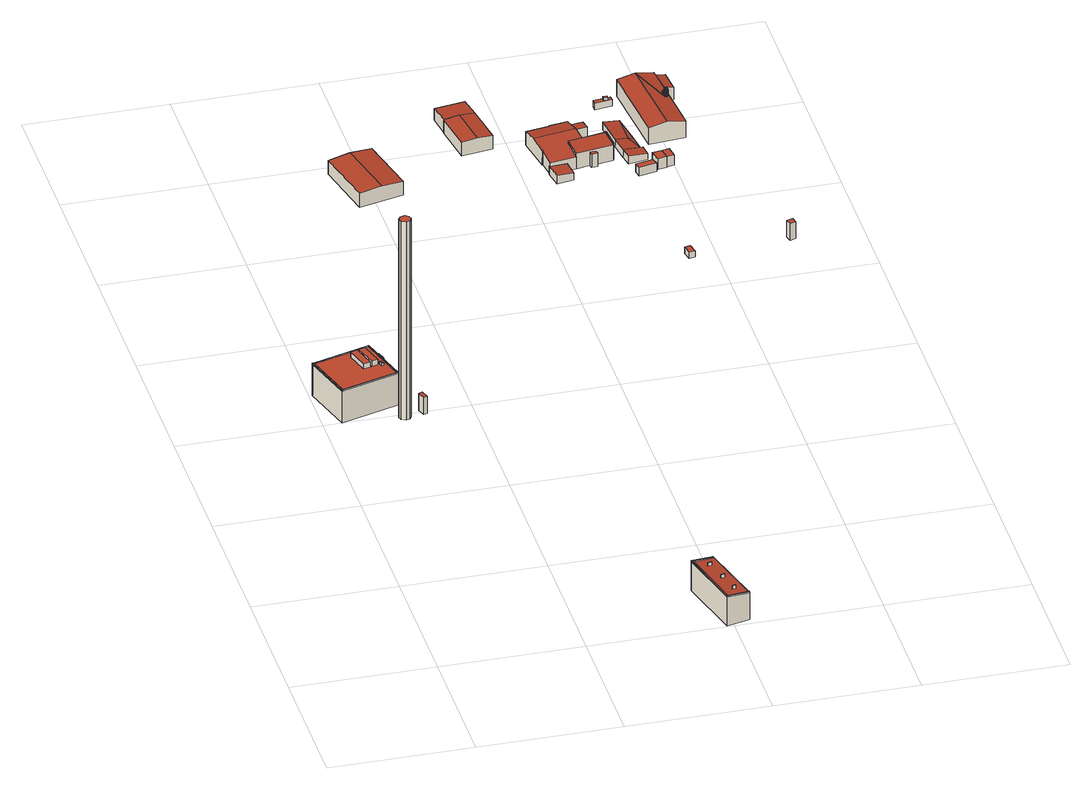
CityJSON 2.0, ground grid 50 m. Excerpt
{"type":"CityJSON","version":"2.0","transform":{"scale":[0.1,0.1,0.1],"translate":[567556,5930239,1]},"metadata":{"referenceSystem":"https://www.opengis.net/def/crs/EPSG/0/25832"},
"CityObjects":{
"building1":{"type":"Building","attributes":{"Grundfläche 2D":"415.008036","Grundhöhe NN":"2.661"},"children":["building1-1","building1-2"],"geometry":[{"type":"MultiSurface","lod":"3","boundaries":[[[0,1,2,3,4,5,6,7]],[[8,9,10,11]],[[12,13,14,15]],[[16,17,18,19,20,21,22,23],[24,25,26,27],[28,29,30,31]],[[32,33,34,35]],[[3,2,18,17]],[[4,3,17,16]],[[4,16,23,5]],[[22,36,7,6]],[[36,37,0,7]],[[37,19,1,0]],[[11,10,24,27]],[[27,26,8,11]],[[9,8,26,25]],[[25,24,10,9]],[[15,14,28,31]],[[31,30,12,15]],[[13,12,30,29]],[[14,13,29,28]],[[32,35,38,39]],[[33,32,39,40]],[[34,33,40,41]],[[36,22,21,42,43]],[[34,41,44,37,36,43,38,35]],[[20,19,37,44,45]],[[21,20,45,42]],[[42,45,44,41,40,39,38,43]]],"semantics":{"surfaces":[{"type":"RoofSurface"},{"type":"WallSurface"},{"type":"GroundSurface"}],"values":[0,0,0,0,0,1,1,1,1,1,1,1,1,1,1,1,1,1,1,1,1,1,1,1,1,1,2]}}]},
"building1-1":{"type":"BuildingInstallation","parents":["building1"],"geometry":[{"type":"MultiSurface","lod":"3","boundaries":[[[46,47,48,49]],[[49,48,50,51]],[[46,49,51,52]],[[47,46,52,53]],[[48,47,53,50]]],"semantics":{"surfaces":[{"type":"RoofSurface"},{"type":"WallSurface"}],"values":[0,1,1,1,1]}}]},
"building1-2":{"type":"BuildingInstallation","parents":["building1"],"geometry":[{"type":"MultiSurface","lod":"3","boundaries":[[[1,54,55,6,5,2]],[[21,22,6,55]],[[23,18,2,5]],[[19,20,54,1]],[[20,21,55,54]]],"semantics":{"surfaces":[{"type":"RoofSurface"},{"type":"WallSurface"}],"values":[0,1,1,1,1]}}]},
"building2":{"type":"Building","attributes":{"Grundfläche 2D":"11.709759","Grundhöhe NN":"2.871"},"geometry":[{"type":"Solid","lod":"3","boundaries":[[[[56,57,58,59,60,61,62,63]],[[64,65,59,58]],[[65,66,60,59]],[[66,67,61,60]],[[67,68,62,61]],[[68,69,63,62]],[[69,70,56,63]],[[71,64,58,57]],[[70,71,57,56]],[[67,66,65,64,71,70,69,68]]]],"semantics":{"surfaces":[{"type":"RoofSurface"},{"type":"WallSurface"},{"type":"GroundSurface"}],"values":[[0,1,1,1,1,1,1,1,1,2]]}}]},
"building3":{"type":"Building","attributes":{"Grundfläche 2D":"4.339166","Grundhöhe NN":"2.982"},"geometry":[{"type":"Solid","lod":"3","boundaries":[[[[72,73,74,75]],[[76,77,75,74]],[[77,78,72,75]],[[78,79,73,72]],[[79,76,74,73]],[[79,78,77,76]]]],"semantics":{"surfaces":[{"type":"RoofSurface"},{"type":"WallSurface"},{"type":"GroundSurface"}],"values":[[0,1,1,1,1,2]]}}]},
"building4":{"type":"Building","attributes":{"Grundfläche 2D":"202.945745","Grundhöhe NN":"1.751"},"children":["building4-1","building4-2","building4-3"],"geometry":[{"type":"Solid","lod":"3","boundaries":[[[[80,81,82,83]],[[84,82,81]],[[80,83,85]],[[86,85,87]],[[80,85,86]],[[84,81,88]],[[89,90,91,92,93,94]],[[95,96,83,82]],[[96,97,87,85,83]],[[97,92,86,87]],[[80,86,92,91]],[[81,80,91,90]],[[88,81,90,89]],[[89,94,84,88]],[[82,84,94,95]],[[96,95,98,99]],[[97,96,99,100]],[[92,97,100,101]],[[93,92,101,102]],[[95,94,93,102,98]],[[98,102,101,100,99]]]],"semantics":{"surfaces":[{"type":"RoofSurface"},{"type":"WallSurface"},{"type":"GroundSurface"}],"values":[[0,0,0,0,0,0,0,1,1,1,1,1,1,1,1,1,1,1,1,1,2]]}}]},
"building4-1":{"type":"BuildingInstallation","parents":["building4"],"geometry":[{"type":"MultiSurface","lod":"3","boundaries":[[[103,104,105,106]],[[106,105,107,108]],[[103,106,108,109]],[[104,103,109,110]],[[105,104,110,107]]],"semantics":{"surfaces":[{"type":"RoofSurface"},{"type":"WallSurface"}],"values":[0,1,1,1,1]}}]},
"building4-2":{"type":"BuildingInstallation","parents":["building4"],"geometry":[{"type":"MultiSurface","lod":"3","boundaries":[[[111,112,113,114]],[[114,113,115,116]],[[111,114,116,117]],[[112,111,117,118]],[[113,112,118,115]]],"semantics":{"surfaces":[{"type":"RoofSurface"},{"type":"WallSurface"}],"values":[0,1,1,1,1]}}]},
"building4-3":{"type":"BuildingInstallation","parents":["building4"],"geometry":[{"type":"MultiSurface","lod":"3","boundaries":[[[119,120,121,122]],[[123,124,122,121]],[[119,122,124,125]],[[125,126,120,119]],[[121,120,126,123]]],"semantics":{"surfaces":[{"type":"RoofSurface"},{"type":"WallSurface"}],"values":[0,1,1,1,1]}}]},
"building5":{"type":"Building","attributes":{"Grundfläche 2D":"359.758250","Grundhöhe NN":"5.385"},"geometry":[{"type":"Solid","lod":"3","boundaries":[[[[127,128,129,130]],[[131,128,127,132]],[[130,129,133,134]],[[132,127,130,134,135]],[[131,132,135,136]],[[133,129,128,131,136]],[[135,134,133,136]]]],"semantics":{"surfaces":[{"type":"RoofSurface"},{"type":"WallSurface"},{"type":"GroundSurface"}],"values":[[0,0,1,1,1,1,2]]}}]},
"building6":{"type":"Building","attributes":{"Grundfläche 2D":"254.127443","Grundhöhe NN":"5.621"},"geometry":[{"type":"Solid","lod":"3","boundaries":[[[[137,138,139,140]],[[141,142,137,143,144]],[[138,142,141,145]],[[139,138,146,147]],[[140,139,147,148]],[[137,140,148,149]],[[144,143,150,151]],[[145,141,144,151,152]],[[138,145,152,146]],[[137,142,138]],[[143,137,149,150]],[[148,147,146,152,151,150,149]]]],"semantics":{"surfaces":[{"type":"RoofSurface"},{"type":"WallSurface"},{"type":"GroundSurface"}],"values":[[0,0,0,1,1,1,1,1,1,1,1,2]]}}]},
"building7":{"type":"Building","attributes":{"Grundfläche 2D":"36.297505","Grundhöhe NN":"5.119"},"geometry":[{"type":"Solid","lod":"3","boundaries":[[[[153,154,155,156,157,158]],[[159,160,158,157]],[[160,161,153,158]],[[161,162,154,153]],[[162,163,155,154]],[[163,164,156,155]],[[164,159,157,156]],[[164,163,162,161,160,159]]]],"semantics":{"surfaces":[{"type":"RoofSurface"},{"type":"WallSurface"},{"type":"GroundSurface"}],"values":[[0,1,1,1,1,1,1,2]]}}]},
"building8":{"type":"Building","attributes":{"Grundfläche 2D":"375.009804","Grundhöhe NN":"5.111"},"children":["building8-1"],"geometry":[{"type":"Solid","lod":"3","boundaries":[[[[165,166,167,168,169,170,171,172,173]],[[174,175,176,177,178,179,180,181]],[[182,181,180,183,184,185,186]],[[187,188,189,190]],[[191,192,193,194]],[[189,195,196,184,183,180,179,197,198,190]],[[185,184,196,199]],[[186,185,199,200]],[[182,186,200,201]],[[174,181,182,201,202]],[[175,174,202,203]],[[176,175,203,164]],[[177,176,164,204]],[[187,190,198,205]],[[188,187,205,206]],[[189,188,206,195]],[[170,169,207,208]],[[171,170,208,209]],[[178,173,172,171,209,197,179]],[[173,178,177,165]],[[192,210,211,166,165,177,204,212,193]],[[167,166,211,213]],[[168,167,213,214]],[[169,168,214,207]],[[194,193,212,215]],[[191,194,215,216]],[[192,191,216,210]],[[203,202,201,200,199,196,195,206,205,198,197,209,208,207,214,213,211,210,216,215,212,204,164]]]],"semantics":{"surfaces":[{"type":"RoofSurface"},{"type":"WallSurface"},{"type":"GroundSurface"}],"values":[[0,0,0,0,0,1,1,1,1,1,1,1,1,1,1,1,1,1,1,1,1,1,1,1,1,1,1,2]]}}]},
"building8-1":{"type":"BuildingInstallation","parents":["building8"],"geometry":[{"type":"MultiSurface","lod":"3","boundaries":[[[217,218,219,220]],[[220,219,170,167]],[[217,220,167,168]],[[218,217,168,169]],[[219,218,169,170]]],"semantics":{"surfaces":[{"type":"RoofSurface"},{"type":"WallSurface"}],"values":[0,1,1,1,1]}}]},
"building9":{"type":"Building","attributes":{"Grundfläche 2D":"7.236927","Grundhöhe NN":"4.312"},"geometry":[{"type":"Solid","lod":"3","boundaries":[[[[221,222,223,224]],[[225,226,224,223]],[[226,227,221,224]],[[227,228,222,221]],[[228,225,223,222]],[[228,227,226,225]]]],"semantics":{"surfaces":[{"type":"RoofSurface"},{"type":"WallSurface"},{"type":"GroundSurface"}],"values":[[0,1,1,1,1,2]]}}]},
"building10":{"type":"Building","attributes":{"Grundfläche 2D":"16.046848","Grundhöhe NN":"4.789"},"geometry":[{"type":"Solid","lod":"3","boundaries":[[[[229,230,231,232]],[[233,234,232,231]],[[234,235,229,232]],[[235,236,230,229]],[[236,233,231,230]],[[236,235,234,233]]]],"semantics":{"surfaces":[{"type":"RoofSurface"},{"type":"WallSurface"},{"type":"GroundSurface"}],"values":[[0,1,1,1,1,2]]}}]},
"building11":{"type":"Building","attributes":{"Grundfläche 2D":"137.273260","Grundhöhe NN":"5.101"},"geometry":[{"type":"Solid","lod":"3","boundaries":[[[[237,238,239,240]],[[241,237,240,242]],[[243,244,239,245,246]],[[243,246,247]],[[245,248,249,250]],[[237,241,251,252]],[[238,237,252,253]],[[239,238,253,254]],[[246,255,251,241,247]],[[247,241,242,243]],[[243,242,240,244]],[[240,239,244]],[[245,239,254,256]],[[248,245,256,257]],[[249,248,257,258]],[[250,249,258,259]],[[246,245,250,259,255]],[[258,257,256,254,253,252,251,255,259]]]],"semantics":{"surfaces":[{"type":"RoofSurface"},{"type":"WallSurface"},{"type":"GroundSurface"}],"values":[[0,0,0,0,0,1,1,1,1,1,1,1,1,1,1,1,1,2]]}}]},
"building12":{"type":"Building","attributes":{"Grundfläche 2D":"14.322663","Grundhöhe NN":"4.900"},"geometry":[{"type":"Solid","lod":"3","boundaries":[[[[260,261,262,263]],[[264,265,262,261]],[[265,266,263,262]],[[266,267,260,263]],[[267,264,261,260]],[[265,264,267,266]]]],"semantics":{"surfaces":[{"type":"RoofSurface"},{"type":"WallSurface"},{"type":"GroundSurface"}],"values":[[0,1,1,1,1,2]]}}]},
"building13":{"type":"Building","attributes":{"Grundfläche 2D":"11.093124","Grundhöhe NN":"5.485"},"children":["building13-1"],"geometry":[{"type":"Solid","lod":"3","boundaries":[[[[268,269,270,271]],[[272,273,271,270]],[[273,274,268,271]],[[274,275,269,268]],[[275,272,270,269]],[[275,274,273,272]]]],"semantics":{"surfaces":[{"type":"RoofSurface"},{"type":"WallSurface"},{"type":"GroundSurface"}],"values":[[0,1,1,1,1,2]]}}]},
"building13-1":{"type":"BuildingInstallation","parents":["building13"],"geometry":[{"type":"MultiSurface","lod":"3","boundaries":[[[276,277,278,279]],[[279,278,280,281]],[[281,282,276,279]],[[282,283,277,276]],[[278,277,283,280]]],"semantics":{"surfaces":[{"type":"RoofSurface"},{"type":"WallSurface"}],"values":[0,1,1,1,1]}}]},
"building14":{"type":"Building","attributes":{"Grundfläche 2D":"11.057621","Grundhöhe NN":"5.019"},"geometry":[{"type":"Solid","lod":"3","boundaries":[[[[284,285,260,263]],[[286,287,263,260]],[[287,288,284,263]],[[288,289,285,284]],[[289,286,260,285]],[[289,288,287,286]]]],"semantics":{"surfaces":[{"type":"RoofSurface"},{"type":"WallSurface"},{"type":"GroundSurface"}],"values":[[0,1,1,1,1,2]]}}]},
"building15":{"type":"Building","attributes":{"Grundfläche 2D":"457.376885","Grundhöhe NN":"5.290"},"children":["building15-1","building15-2","building15-3"],"geometry":[{"type":"Solid","lod":"3","boundaries":[[[[290,291,292,293,294]],[[295,292,291,296,297],[298,299,292]],[[292,299,298]],[[300,301,302,303]],[[304,305,306,307]],[[300,303,308,309]],[[301,300,309,310]],[[302,301,310,311]],[[290,294,312,313]],[[296,291,290,313,314]],[[302,311,315,295,297,296,314,308,303]],[[304,316,312,294,293,292,295,315,317,305]],[[306,305,317,318]],[[307,306,318,319]],[[304,307,319,316]],[[313,312,316,319,318,317,315,311,310,309,308,314]]]],"semantics":{"surfaces":[{"type":"RoofSurface"},{"type":"WallSurface"},{"type":"GroundSurface"}],"values":[[0,0,0,0,0,1,1,1,1,1,1,1,1,1,1,2]]}}]},
"building15-1":{"type":"BuildingInstallation","parents":["building15"],"geometry":[{"type":"MultiSurface","lod":"3","boundaries":[[[320,321,322,323,324,325,326,327,328,329,330,331,332,333,334,335,336,337,338,339,340,341,342,343,344,345,346,347,348,349,350,351]],[[325,324,352,353]],[[326,325,353,354]],[[327,326,354,355]],[[328,327,355,356]],[[345,344,357,358]],[[343,342,359,360]],[[344,343,360,361]],[[344,361,357]],[[346,345,358,362]],[[347,346,362,363]],[[363,348,347]],[[349,348,364,365]],[[366,350,349,365,367]],[[351,350,366,368]],[[320,351,368,369]],[[321,320,369,370]],[[322,321,370,371]],[[323,322,371,372]],[[323,372,373]],[[323,373,352,324]],[[329,328,356,374]],[[330,329,374,375]],[[375,331,330]],[[332,331,376,377]],[[333,332,377,378]],[[334,333,378,379]],[[335,334,379,380]],[[336,335,380,381]],[[337,336,381,382]],[[338,337,382,383]],[[338,383,384,339]],[[385,340,339]],[[341,340,385,386]],[[342,341,386,359]]],"semantics":{"surfaces":[{"type":"RoofSurface"},{"type":"WallSurface"}],"values":[0,1,1,1,1,1,1,1,1,1,1,1,1,1,1,1,1,1,1,1,1,1,1,1,1,1,1,1,1,1,1,1,1,1,1]}}]},
"building15-2":{"type":"BuildingInstallation","parents":["building15"],"geometry":[{"type":"MultiSurface","lod":"3","boundaries":[[[387,388,389,390,391,392,393,394,395,396,397]],[[389,388,398,399]],[[400,401,396,395]],[[401,402,397,396]],[[387,397,402,403]],[[403,398,388,387]]],"semantics":{"surfaces":[{"type":"RoofSurface"},{"type":"WallSurface"}],"values":[0,1,1,1,1,1]}}]},
"building15-3":{"type":"BuildingInstallation","parents":["building15"],"geometry":[{"type":"MultiSurface","lod":"3","boundaries":[[[404,348,405]],[[405,348,406]],[[407,339,408]],[[409,339,407]],[[406,385,409]],[[385,339,409]],[[406,348,363]],[[358,357,361,360,359,386,406,363,362]],[[406,386,385]],[[410,348,404]],[[411,348,410]],[[412,348,411]],[[413,348,412]],[[414,348,413]],[[415,348,414]],[[416,348,415]],[[417,348,416]],[[364,348,417]],[[417,418,373,372,371,370,369,368,366,367,365]],[[365,364,417]],[[352,418,419,324]],[[352,373,418]],[[420,324,419]],[[421,324,420]],[[422,324,421]],[[423,324,422]],[[424,324,423]],[[425,324,424]],[[426,324,425]],[[427,324,426]],[[428,331,427]],[[356,355,354,353,427,331,375,374]],[[353,352,427]],[[352,324,427]],[[429,331,428]],[[430,331,429]],[[431,331,430]],[[432,331,431]],[[433,331,432]],[[434,331,433]],[[435,331,434]],[[436,376,331,435]],[[437,339,436]],[[339,384,436]],[[381,380,379,378,377,376,436,384,383,382]],[[438,339,437]],[[439,339,438]],[[440,339,439]],[[441,339,440]],[[442,339,441]],[[408,339,442]],[[391,390,404,405]],[[395,394,407,408]],[[394,393,409,407]],[[393,392,406,409]],[[392,391,405,406]],[[390,389,410,404]],[[443,411,410,389,399]],[[443,444,412,411]],[[444,445,413,412]],[[445,446,414,413]],[[446,298,415,414]],[[298,447,416,415]],[[447,299,417,416]],[[299,448,418,417]],[[448,449,419,418]],[[449,450,420,419]],[[450,451,421,420]],[[451,452,422,421]],[[452,453,423,422]],[[453,454,424,423]],[[454,455,425,424]],[[455,456,426,425]],[[456,457,427,426]],[[457,458,428,427]],[[458,459,429,428]],[[459,460,430,429]],[[460,461,431,430]],[[461,462,432,431]],[[462,463,433,432]],[[463,464,434,433]],[[464,465,435,434]],[[465,466,436,435]],[[466,467,437,436]],[[467,468,438,437]],[[468,469,439,438]],[[469,470,440,439]],[[470,471,441,440]],[[471,472,442,441]],[[400,395,408,442,472]]],"semantics":{"surfaces":[{"type":"RoofSurface"},{"type":"WallSurface"}],"values":[0,0,0,0,0,0,0,0,0,0,0,0,0,0,0,0,0,0,0,0,0,0,0,0,0,0,0,0,0,0,0,0,0,0,0,0,0,0,0,0,0,0,0,0,0,0,0,0,0,0,0,1,1,1,1,1,1,1,1,1,1,1,1,1,1,1,1,1,1,1,1,1,1,1,1,1,1,1,1,1,1,1,1,1,1,1,1,1,1,1]}}]},
"building16":{"type":"Building","attributes":{"Grundfläche 2D":"5.246660","Grundhöhe NN":"4.707"},"geometry":[{"type":"Solid","lod":"3","boundaries":[[[[473,474,475,476]],[[477,478,476,475]],[[478,479,473,476]],[[479,480,474,473]],[[480,477,475,474]],[[480,479,478,477]]]],"semantics":{"surfaces":[{"type":"RoofSurface"},{"type":"WallSurface"},{"type":"GroundSurface"}],"values":[[0,1,1,1,1,2]]}}]}
},
"vertices":[
[213,1728,143],[12,1671,143],[13,1667,143],[211,1724,143],[261,1548,143],[64,1491,143],[65,1488,143],[265,1545,143],[214,1614,160],[191,1695,159],[169,1689,159],[191,1608,160],[186,1605,160],[163,1687,159],[140,1680,159],[163,1599,160],[261,1548,140],[211,1724,140],[13,1667,140],[12,1671,140],[8,1670,140],[61,1486,140],[65,1488,140],[64,1491,140],[169,1689,140],[191,1695,140],[214,1614,140],[191,1608,140],[140,1680,140],[163,1687,140],[186,1605,140],[163,1599,140],[255,1700,105],[246,1731,105],[215,1722,105],[223,1691,105],[265,1545,140],[213,1728,140],[223,1691,17],[255,1700,17],[246,1731,17],[215,1722,17],[61,1486,17],[265,1545,17],[213,1728,17],[8,1670,17],
[227,1619,148],[219,1617,148],[224,1603,148],[231,1605,148],[224,1603,140],[231,1605,140],[227,1619,140],[219,1617,140],
[8,1670,143],[61,1486,143],
[284,1480,786],[271,1488,786],[256,1484,786],[248,1471,786],[252,1456,786],[266,1448,786],[281,1452,786],[288,1465,786],[256,1484,19],[248,1471,19],[252,1456,19],[266,1448,19],[281,1452,19],[288,1465,19],[284,1480,19],[271,1488,19],
[334,1499,86],[321,1494,86],[330,1465,86],[343,1469,86],[330,1465,20],[343,1469,20],[334,1499,20],[321,1494,20],
[979,7,124],[920,235,124],[915,239,124],[976,2,124],[992,259,115],[996,7,122],[1055,27,116],[1056,22,116],[993,254,115],[993,254,113],[920,235,120],[979,7,120],[1055,27,112],[995,260,112],[992,259,113],[915,239,121],[976,2,121],[1056,22,112],[915,239,8],[976,2,8],[1056,22,8],[1055,27,8],[995,260,8],
[1006,51,128],[1017,54,128],[1016,58,128],[1005,55,128],[1016,58,115],[1005,55,117],[1006,51,117],[1017,54,115],
[976,208,128],[975,212,128],[963,209,128],[964,205,128],[963,209,117],[964,205,117],[976,208,115],[975,212,115],
[999,127,128],[998,130,128],[986,127,128],[987,124,128],[986,127,117],[987,124,117],[999,127,115],[998,130,115],
[508,2708,104],[457,2928,104],[380,2910,96],[429,2690,97],[535,2945,96],[585,2726,97],[380,2910,44],[429,2690,44],[585,2726,44],[535,2945,44],
[806,3052,98],[913,3068,98],[901,3151,91],[794,3136,91],[881,2912,103],[858,3060,103],[805,3052,98],[827,2904,98],[935,2920,98],[913,3068,46],[901,3151,46],[794,3136,46],[806,3052,46],[805,3052,46],[827,2904,46],[935,2920,46],
[1088,2672,73],[1147,2681,69],[1139,2740,69],[1081,2732,73],[1081,2734,73],[1078,2734,73],[1081,2734,41],[1078,2734,41],[1088,2672,41],[1147,2681,41],[1139,2740,41],[1081,2732,41],
[1171,2745,100],[1301,2764,100],[1301,2768,100],[1303,2768,100],[1295,2835,105],[1292,2835,105],[1292,2837,106],[1215,2825,105],[1162,2817,105],[1069,2795,95],[1072,2796,95],[1081,2732,86],[1171,2745,86],[1162,2817,96],[1215,2825,96],[1205,2885,104],[1058,2860,104],[1048,2925,92],[1195,2949,92],[1195,2951,92],[1131,2941,92],[1132,2938,92],[1253,2918,82],[1247,2957,78],[1195,2949,78],[1201,2910,82],[1242,2742,92],[1240,2755,93],[1219,2752,93],[1221,2739,92],[1195,2949,41],[1195,2951,41],[1215,2825,41],[1201,2910,41],[1131,2941,41],[1132,2938,41],[1048,2925,41],[1069,2795,41],[1072,2796,41],[1171,2745,41],[1253,2918,41],[1247,2957,41],[1295,2835,41],[1292,2835,41],[1292,2837,41],[1240,2755,41],[1301,2764,41],[1219,2752,41],[1301,2768,41],[1303,2768,41],[1221,2739,41],[1242,2742,41],
[1303,2768,106],[1295,2835,109],[1292,2835,109],[1301,2768,106],
[1410,2180,57],[1390,2176,57],[1397,2142,57],[1417,2146,57],[1397,2142,33],[1417,2146,33],[1410,2180,33],[1390,2176,33],
[1422,2669,70],[1416,2694,70],[1355,2681,70],[1361,2656,70],[1355,2681,38],[1361,2656,38],[1422,2669,38],[1416,2694,38],
[1371,2961,62],[1313,2953,70],[1327,2840,70],[1371,2847,64],[1388,2846,62],[1371,2844,64],[1371,2844,65],[1371,2847,65],[1337,2773,72],[1397,2782,63],[1388,2846,63],[1344,2731,72],[1411,2741,65],[1404,2783,65],[1388,2846,41],[1371,2961,41],[1313,2953,41],[1327,2840,41],[1397,2782,41],[1337,2773,41],[1344,2731,41],[1411,2741,41],[1404,2783,41],
[1453,2724,80],[1420,2719,80],[1427,2677,80],[1460,2683,80],[1420,2719,39],[1427,2677,39],[1460,2683,39],[1453,2724,39],
[1377,3075,70],[1374,3093,70],[1315,3086,70],[1317,3068,70],[1315,3086,45],[1317,3068,45],[1377,3075,45],[1374,3093,45],
[1362,3077,80],[1362,3086,80],[1348,3085,80],[1349,3076,80],[1348,3085,70],[1349,3076,70],[1362,3077,70],[1362,3086,70],
[1486,2688,80],[1479,2729,80],[1453,2724,40],[1460,2683,40],[1486,2688,40],[1479,2729,40],
[1436,2825,106],[1500,2831,118],[1471,3141,118],[1447,3139,113],[1407,3135,106],[1535,3147,106],[1563,2836,106],[1543,3063,106],[1531,2999,109],[1531,2997,109],[1581,3066,91],[1573,3147,91],[1536,3144,98],[1543,3063,98],[1447,3139,74],[1513,3145,74],[1511,3183,74],[1445,3181,74],[1543,3063,43],[1581,3066,43],[1573,3147,43],[1536,3144,43],[1407,3135,43],[1436,2825,43],[1563,2836,43],[1535,3147,43],[1447,3139,43],[1513,3145,43],[1511,3183,43],[1445,3181,43],
[1533,2997,140],[1533,2996,140],[1533,2995,140],[1534,2994,140],[1535,2993,140],[1536,2993,140],[1537,2993,140],[1538,2993,140],[1539,2993,140],[1540,2993,140],[1540,2994,140],[1541,2994,140],[1541,2995,140],[1541,2996,140],[1542,2996,140],[1542,2997,140],[1542,2998,140],[1541,2998,140],[1541,2999,140],[1541,3000,140],[1540,3000,140],[1540,3001,140],[1539,3001,140],[1538,3001,140],[1537,3001,140],[1536,3001,140],[1535,3001,140],[1535,3000,140],[1534,3000,140],[1534,2999,140],[1533,2999,140],[1533,2998,140],[1535,2993,139],[1536,2993,139],[1537,2993,138],[1538,2993,138],[1539,2993,138],[1537,3001,138],[1536,3001,138],[1539,3001,138],[1538,3001,137],[1537,3001,137],[1535,3001,139],[1535,3000,139],[1534,3000,139],[1534,2999,139],[1533,2999,138],[1534,2999,138],[1533,2998,137],[1533,2997,137],[1533,2996,137],[1533,2995,137],[1534,2994,138],[1534,2994,139],[1540,2993,139],[1540,2994,139],[1541,2994,139],[1541,2995,139],[1541,2996,138],[1542,2996,138],[1542,2997,138],[1542,2998,138],[1541,2998,138],[1541,2999,139],[1541,3000,139],[1540,3000,139],[1540,3001,139],
[1530,3015,119],[1531,3003,119],[1534,3003,119],[1535,3003,119],[1536,3004,119],[1537,3004,119],[1538,3004,119],[1539,3003,119],[1540,3003,119],[1544,3003,119],[1543,3015,119],[1531,3003,109],[1534,3003,108],[1540,3003,107],[1544,3003,107],[1543,3015,106],[1530,3015,109],
[1535,3003,133],[1536,3004,133],[1537,3004,133],[1539,3003,133],[1540,3003,133],[1538,3004,133],[1534,3003,133],[1533,3002,133],[1532,3002,133],[1532,3001,133],[1531,3000,133],[1531,2999,133],[1531,2998,133],[1531,2997,133],[1531,2996,133],[1531,2995,133],[1531,2994,133],[1532,2993,133],[1533,2992,133],[1534,2991,133],[1535,2991,133],[1536,2990,133],[1537,2990,133],[1539,2990,133],[1540,2991,133],[1541,2991,133],[1541,2992,133],[1542,2992,133],[1543,2993,133],[1543,2994,133],[1544,2995,133],[1544,2996,133],[1544,2997,133],[1544,2998,133],[1544,2999,133],[1543,3000,133],[1543,3001,133],[1542,3002,133],[1541,3002,133],[1533,3002,109],[1532,3002,109],[1532,3001,109],[1531,3000,109],[1531,2998,109],[1531,2996,109],[1531,2995,109],[1531,2994,109],[1532,2993,109],[1533,2992,109],[1534,2991,109],[1535,2991,108],[1536,2990,108],[1537,2990,108],[1539,2990,108],[1540,2991,108],[1541,2991,107],[1541,2992,107],[1542,2992,107],[1543,2993,107],[1543,2994,107],[1544,2995,107],[1544,2996,107],[1544,2997,107],[1544,2998,107],[1544,2999,107],[1543,3000,107],[1543,3001,107],[1542,3002,107],[1541,3002,107],
[1761,2165,102],[1756,2188,102],[1734,2182,102],[1740,2159,102],[1734,2182,37],[1740,2159,37],[1761,2165,37],[1756,2188,37]
]}
